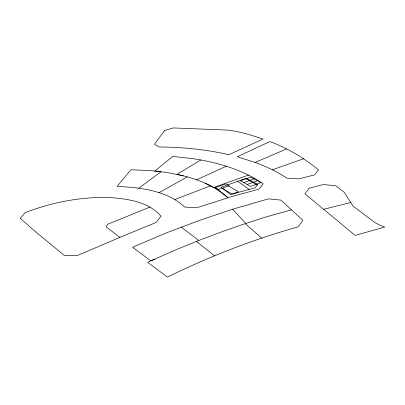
<?xml version="1.0" encoding="UTF-8"?>
<svg xmlns="http://www.w3.org/2000/svg" width="405" height="405" viewBox="0 0 405 405"><rect width="100%" height="100%" fill="white"/><g stroke="black" fill="none" stroke-linecap="round" stroke-linejoin="round"><path stroke-width="0.61" d="M138.728 188.234L161.104 171.74L149.794 170.556L130.967 169.761L117.075 186.335C140.51 187.647 166.759 190.35 184.736 207.046L196.633 207.8L227.686 197.898C213.855 184.796 195.276 178.327 176.98 174.363L200.89 159.98C222.861 164.04 244.625 171.016 263.204 183.754L259.038 189.115L228.212 197.539L214.594 187.145M158.942 192.714L187.262 176.894M196.612 179.82L226.334 166.207M154.558 259.165L147.643 262.339L167.417 277.071C209.431 256.532 253.186 239.431 298.247 226.861L302.869 220.259L280.842 200.09L268.51 198.875L232.617 209.213L199.883 220.259L167.002 232.617L132.531 247.232L150.847 260.866L176.691 249.455L198.749 240.499L220.735 232.176L242.716 224.476L264.703 217.343L291.458 209.815M255.135 162.43C266.222 166.526 276.995 171.604 286.872 178.134L298.895 178.888L314.493 174.884L318.472 169.857C303.958 157.854 287.565 148.144 269.902 141.578L237.254 156.775L255.135 162.43L286.593 148.913M119.951 237.35L156.158 222.446L161.018 216.224C148.341 201.386 126.917 198.744 108.52 197.473C80.099 196.815 51.668 202.48 25.166 212.6L20.25 218.341L36.222 232.328L64.608 255.661L77.806 255.363L119.951 237.35L106.064 226.754L107.801 224.208L149.845 207.137M174.889 199.488L210.489 185.804M247.131 184.488L257.433 180.762M243.769 182.604L254.021 178.919M248.554 175.061L213.567 187.51L205.097 183.171M272.307 169.816L303.558 158.78M323.671 209.304L350.75 202.51L353.018 206.069L374.944 222.649L379.779 225.16L384.75 227.083L355.129 235.386L304.919 193.782L309.167 188.224L323.21 184.548L335.755 185.718L344.25 192.329L350.75 202.51M200.89 159.98L194.111 158.826L172.783 156.386L154.816 171.042L167.214 172.545L183.455 175.826M245.491 178.534L257.256 184.999M228.516 185.956L238.434 191.778L232.035 194.106L222.218 188.209M237.679 181.324L249.227 189.424M181.329 227.139L198.749 240.499M196.481 241.426L214.478 255.813M245.258 223.646L261.726 238.14M232.617 209.213L245.8 223.474M164.546 130.557L154.518 144.195L158.963 146.949C182.447 147.197 205.948 149.384 228.85 154.72L263.017 139.047C251.465 135.224 239.73 131.372 227.585 130.096L173.335 127.929L164.546 130.557M257.696 184.442L255.003 187.849L230.602 194.501L220.988 187.287L246.346 178.225L257.696 184.442M260.891 182.63L250.538 186.396L240.464 180.751L250.66 177.101L260.891 182.63M229.033 185.768L218.523 189.535L215.364 187.611L225.823 183.885L229.033 185.768"/></g></svg>
